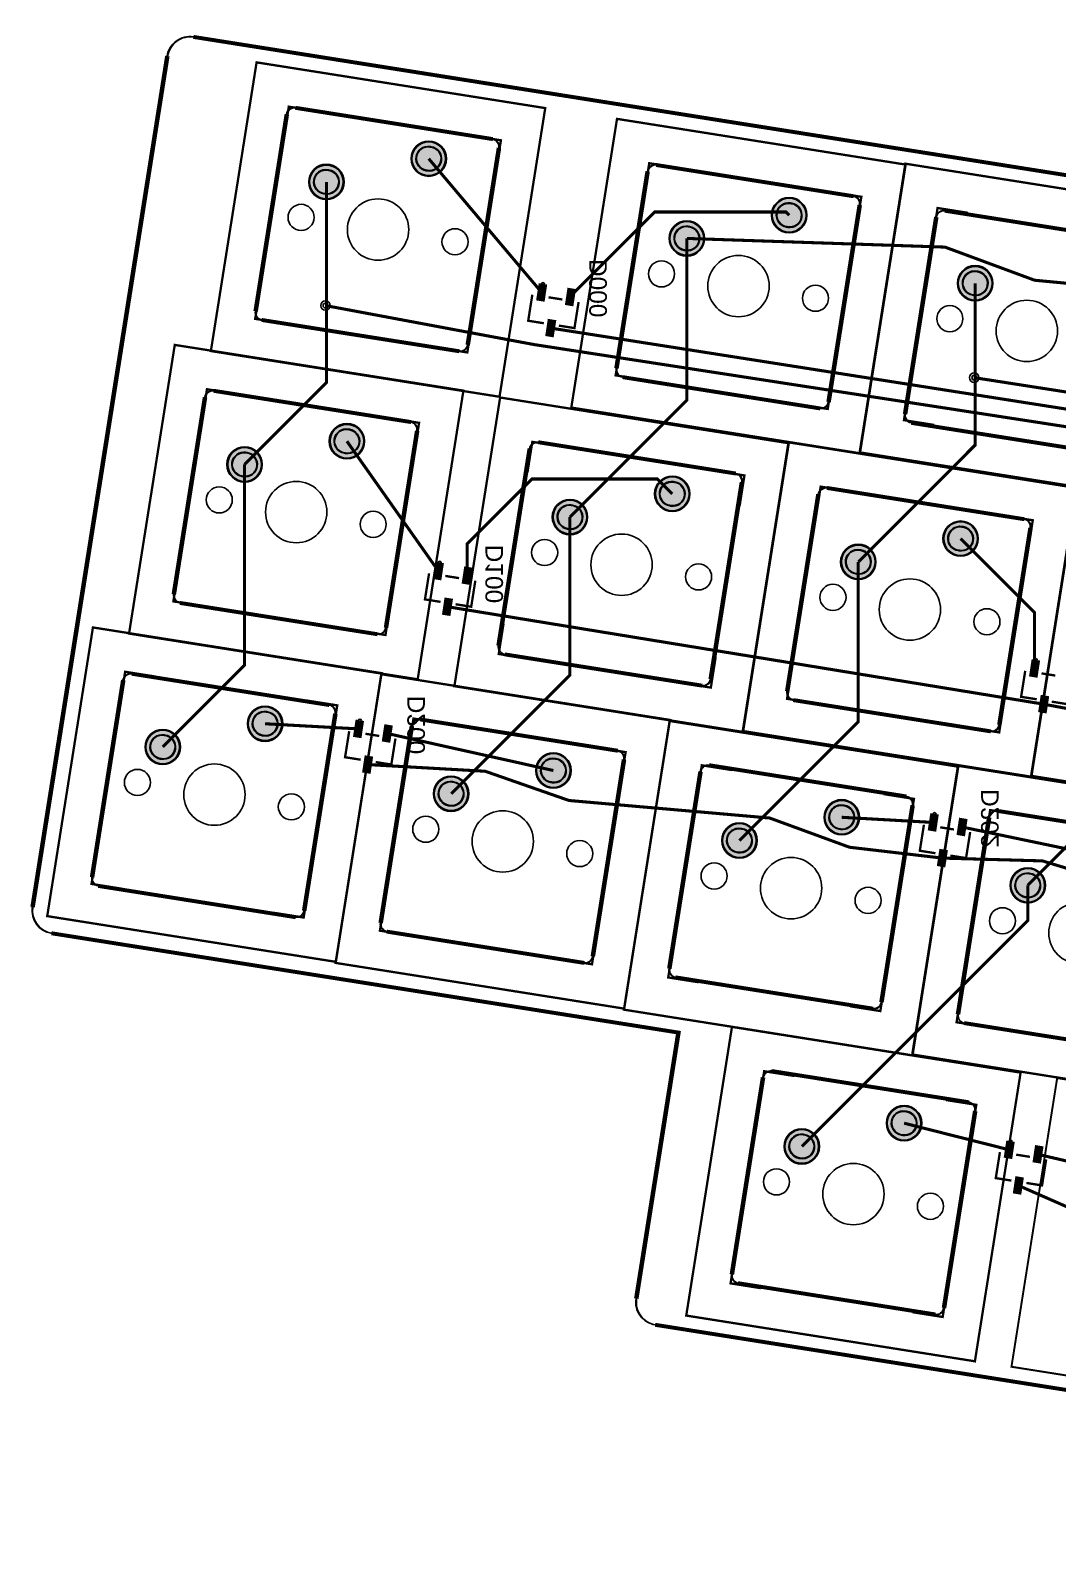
# Model space of a CAD drawing. Header units: millimetres. Extents: x 1 to 236, y 2 to 101.
# Drawn here: x 1 to 67.9, y 2.2 to 101.1 of the extents above; entities that cross this region are included whole.
import ezdxf

# ---------------------------------------------------------------- set-up
doc = ezdxf.new("R2010")
doc.units = ezdxf.units.MM
for name, color, linetype, true_color in [('BoardOutLine', 7, 'Continuous', 0xff00ff), ('BottomLayer', 7, 'Continuous', 0x0000ff), ('BottomPasteMaskLayer', 7, 'Continuous', 0x800000), ('BottomSilkLayer', 7, 'Continuous', 0x66cc33), ('BottomSolderMaskLayer', 7, 'Continuous', 0xaa00ff), ('Document', 7, 'Continuous', 0xffffff), ('Hole', 7, 'Continuous', 0x222222), ('Multi-Layer', 7, 'Continuous', 0xc0c0c0), ('TopLayer', 7, 'Continuous', 0xff0000), ('TopSilkLayer', 7, 'Continuous', 0xffcc00), ('TopSolderMaskLayer', 7, 'Continuous', 0x800080)]:
    doc.layers.add(name, color=color, linetype=linetype, true_color=true_color)
doc.styles.get("Standard").update_dxf_attribs({"font": 'arial.ttf'})

msp = doc.modelspace()

# ---------------------------------------------------------------- hatches: boundary and pattern name
at = {"layer": 'BottomLayer'}
for points in [[(34.104, 84.594), (34.63, 84.511), (34.468, 83.486), (33.942, 83.57)], [(35.981, 84.297), (36.507, 84.214), (36.344, 83.189), (35.819, 83.272)], [(34.698, 82.27), (35.224, 82.187), (35.061, 81.162), (34.536, 81.246)], [(27.373, 66.433), (27.899, 66.35), (27.737, 65.325), (27.211, 65.409)], [(29.25, 66.136), (29.776, 66.053), (29.613, 65.028), (29.088, 65.111)], [(27.967, 64.109), (28.493, 64.026), (28.33, 63.001), (27.805, 63.085)], [(66.236, 60.083), (66.761, 60), (66.599, 58.975), (66.073, 59.059)], [(66.829, 57.759), (67.355, 57.676), (67.192, 56.651), (66.667, 56.735)], [(22.166, 56.146), (22.692, 56.063), (22.53, 55.038), (22.004, 55.122)], [(24.043, 55.849), (24.569, 55.766), (24.406, 54.741), (23.881, 54.824)], [(22.76, 53.822), (23.286, 53.739), (23.123, 52.714), (22.598, 52.798)], [(59.632, 50.05), (60.157, 49.967), (59.995, 48.942), (59.469, 49.026)], [(61.508, 49.753), (62.034, 49.67), (61.871, 48.645), (61.346, 48.728)], [(60.225, 47.726), (60.751, 47.643), (60.588, 46.618), (60.063, 46.702)], [(64.585, 28.714), (65.11, 28.631), (64.948, 27.606), (64.422, 27.69)], [(66.461, 28.417), (66.987, 28.334), (66.824, 27.309), (66.299, 27.392)], [(65.178, 26.39), (65.704, 26.307), (65.541, 25.282), (65.016, 25.366)]]:
    msp.add_hatch(color=256, dxfattribs=at).paths.add_polyline_path(points)
at = {"layer": 'BottomPasteMaskLayer'}
for points in [[(34.104, 84.594), (34.63, 84.511), (34.468, 83.486), (33.942, 83.57)], [(35.981, 84.297), (36.507, 84.214), (36.344, 83.189), (35.819, 83.272)], [(34.698, 82.27), (35.224, 82.187), (35.061, 81.162), (34.536, 81.246)], [(27.373, 66.433), (27.899, 66.35), (27.737, 65.325), (27.211, 65.409)], [(29.25, 66.136), (29.776, 66.053), (29.613, 65.028), (29.088, 65.111)], [(27.967, 64.109), (28.493, 64.026), (28.33, 63.001), (27.805, 63.085)], [(66.236, 60.083), (66.761, 60), (66.599, 58.975), (66.073, 59.059)], [(66.829, 57.759), (67.355, 57.676), (67.192, 56.651), (66.667, 56.735)], [(22.166, 56.146), (22.692, 56.063), (22.53, 55.038), (22.004, 55.122)], [(24.043, 55.849), (24.569, 55.766), (24.406, 54.741), (23.881, 54.824)], [(22.76, 53.822), (23.286, 53.739), (23.123, 52.714), (22.598, 52.798)], [(59.632, 50.05), (60.157, 49.967), (59.995, 48.942), (59.469, 49.026)], [(61.508, 49.753), (62.034, 49.67), (61.871, 48.645), (61.346, 48.728)], [(60.225, 47.726), (60.751, 47.643), (60.588, 46.618), (60.063, 46.702)], [(64.585, 28.714), (65.11, 28.631), (64.948, 27.606), (64.422, 27.69)], [(66.461, 28.417), (66.987, 28.334), (66.824, 27.309), (66.299, 27.392)], [(65.178, 26.39), (65.704, 26.307), (65.541, 25.282), (65.016, 25.366)]]:
    msp.add_hatch(color=256, dxfattribs=at).paths.add_polyline_path(points)
at = {"layer": 'BottomSolderMaskLayer'}
for points in [[(25.775, 92.758, 1), (28.076, 92.758, 1)], [(19.106, 91.243, 1), (21.407, 91.243, 1)], [(49.27, 89.075, 1), (51.571, 89.075, 1)], [(42.601, 87.56, 1), (44.902, 87.56, 1)], [(61.397, 84.639, 1), (63.698, 84.639, 1)], [(34.096, 84.647), (34.647, 84.556), (34.477, 83.434), (33.925, 83.525)], [(35.972, 84.35), (36.523, 84.259), (36.353, 83.136), (35.802, 83.228)], [(34.689, 82.323), (35.241, 82.232), (35.07, 81.11), (34.519, 81.201)], [(20.441, 74.343, 1), (22.742, 74.343, 1)], [(13.772, 72.828, 1), (16.073, 72.828, 1)], [(41.65, 70.914, 1), (43.951, 70.914, 1)], [(34.981, 69.399, 1), (37.282, 69.399, 1)], [(60.446, 67.993, 1), (62.747, 67.993, 1)], [(53.777, 66.478, 1), (56.078, 66.478, 1)], [(27.365, 66.486), (27.916, 66.395), (27.745, 65.273), (27.194, 65.364)], [(29.241, 66.189), (29.792, 66.098), (29.622, 64.975), (29.071, 65.067)], [(27.958, 64.162), (28.509, 64.071), (28.339, 62.949), (27.788, 63.04)], [(66.227, 60.136), (66.778, 60.045), (66.608, 58.923), (66.056, 59.014)], [(66.82, 57.812), (67.372, 57.721), (67.201, 56.599), (66.65, 56.69)], [(15.107, 55.928, 1), (17.408, 55.928, 1)], [(8.438, 54.413, 1), (10.739, 54.413, 1)], [(22.158, 56.199), (22.709, 56.108), (22.538, 54.986), (21.987, 55.077)], [(24.034, 55.902), (24.585, 55.811), (24.415, 54.688), (23.864, 54.779)], [(22.751, 53.875), (23.302, 53.784), (23.132, 52.662), (22.581, 52.753)], [(33.903, 52.88, 1), (36.204, 52.88, 1)], [(27.234, 51.365, 1), (29.535, 51.365, 1)], [(52.699, 49.832, 1), (55, 49.832, 1)], [(46.03, 48.317, 1), (48.331, 48.317, 1)], [(59.623, 50.103), (60.174, 50.012), (60.004, 48.89), (59.452, 48.981)], [(61.499, 49.806), (62.05, 49.715), (61.88, 48.592), (61.329, 48.683)], [(60.216, 47.779), (60.768, 47.688), (60.597, 46.566), (60.046, 46.657)], [(64.826, 45.396, 1), (67.127, 45.396, 1)], [(56.763, 29.893, 1), (59.064, 29.893, 1)], [(50.094, 28.378, 1), (52.395, 28.378, 1)], [(64.576, 28.767), (65.127, 28.676), (64.957, 27.553), (64.405, 27.645)], [(66.452, 28.47), (67.003, 28.379), (66.833, 27.256), (66.282, 27.347)], [(65.169, 26.443), (65.721, 26.352), (65.55, 25.229), (64.999, 25.321)]]:
    msp.add_hatch(color=256, dxfattribs=at).paths.add_polyline_path(points)
at = {"layer": 'Multi-Layer'}
for points in [[(25.826, 92.758, 1), (28.026, 92.758, 1)], [(19.156, 91.243, 1), (21.356, 91.243, 1)], [(49.321, 89.075, 1), (51.521, 89.075, 1)], [(42.651, 87.56, 1), (44.851, 87.56, 1)], [(61.447, 84.639, 1), (63.647, 84.639, 1)], [(20.492, 74.343, 1), (22.692, 74.343, 1)], [(13.822, 72.828, 1), (16.022, 72.828, 1)], [(41.701, 70.914, 1), (43.901, 70.914, 1)], [(35.031, 69.399, 1), (37.231, 69.399, 1)], [(60.497, 67.993, 1), (62.697, 67.993, 1)], [(53.827, 66.478, 1), (56.027, 66.478, 1)], [(15.158, 55.928, 1), (17.358, 55.928, 1)], [(8.488, 54.413, 1), (10.688, 54.413, 1)], [(33.954, 52.88, 1), (36.154, 52.88, 1)], [(27.284, 51.365, 1), (29.484, 51.365, 1)], [(52.75, 49.832, 1), (54.95, 49.832, 1)], [(46.08, 48.317, 1), (48.28, 48.317, 1)], [(64.876, 45.396, 1), (67.076, 45.396, 1)], [(56.814, 29.893, 1), (59.014, 29.893, 1)], [(50.144, 28.378, 1), (52.344, 28.378, 1)]]:
    msp.add_hatch(color=256, dxfattribs=at).paths.add_polyline_path(points)
at = {"layer": 'TopSolderMaskLayer'}
for points in [[(25.775, 92.758, 1), (28.076, 92.758, 1)], [(19.106, 91.243, 1), (21.407, 91.243, 1)], [(49.27, 89.075, 1), (51.571, 89.075, 1)], [(42.601, 87.56, 1), (44.902, 87.56, 1)], [(61.397, 84.639, 1), (63.698, 84.639, 1)], [(20.441, 74.343, 1), (22.742, 74.343, 1)], [(13.772, 72.828, 1), (16.073, 72.828, 1)], [(41.65, 70.914, 1), (43.951, 70.914, 1)], [(34.981, 69.399, 1), (37.282, 69.399, 1)], [(60.446, 67.993, 1), (62.747, 67.993, 1)], [(53.777, 66.478, 1), (56.078, 66.478, 1)], [(15.107, 55.928, 1), (17.408, 55.928, 1)], [(8.438, 54.413, 1), (10.739, 54.413, 1)], [(33.903, 52.88, 1), (36.204, 52.88, 1)], [(27.234, 51.365, 1), (29.535, 51.365, 1)], [(52.699, 49.832, 1), (55, 49.832, 1)], [(46.03, 48.317, 1), (48.331, 48.317, 1)], [(64.826, 45.396, 1), (67.127, 45.396, 1)], [(56.763, 29.893, 1), (59.064, 29.893, 1)], [(50.094, 28.378, 1), (52.395, 28.378, 1)]]:
    msp.add_hatch(color=256, dxfattribs=at).paths.add_polyline_path(points)

# ---------------------------------------------------------------- linework, layer by layer
at = {"layer": 'BoardOutLine', "const_width": 0.254}
for points in [[(225.693, 100.988), (123.196, 84.754), (112.227, 84.754), (39.845, 96.218)], [(39.845, 96.218), (11.622, 100.688)], [(9.906, 99.441), (1.122, 43.982)], [(2.369, 42.266), (43.222, 35.796), (40.477, 18.462)], [(41.724, 16.746), (101.886, 7.217), (107.935, 2.356), (128.985, 2.356), (135.429, 7.517), (195.592, 17.045)]]:
    msp.add_lwpolyline(points, dxfattribs=at)
at = {"layer": 'BoardOutLine'}
for centre, start, end in [((11.388, 99.207), 81.00021, 171.00026), ((2.604, 43.748), 171.00006, 260.99931), ((41.958, 18.227), 171.00021, 261.00026)]:
    msp.add_arc(centre, 1.5, start, end, dxfattribs=at)
at = {"layer": 'BottomLayer', "const_width": 0.2}
for points in [[(26.925, 92.758), (34.286, 84.041)], [(36.163, 83.743), (36.163, 83.788), (41.656, 89.281), (50.215, 89.281), (50.421, 89.075)], [(109.745, 72.804), (102.235, 73.025), (100.33, 73.787), (94.361, 71.247), (68.326, 75.311), (33.782, 80.645), (20.193, 83.185)], [(34.88, 81.716), (74.504, 75.493)], [(109.745, 77.884), (102.362, 77.978), (95.123, 73.152), (72.263, 76.962), (62.484, 78.486)], [(27.555, 65.88), (21.591, 74.343)], [(29.432, 65.582), (29.432, 67.659), (33.655, 71.882), (41.833, 71.882), (42.801, 70.914)], [(66.417, 59.53), (66.417, 63.173), (61.597, 67.993)], [(28.149, 63.555), (67.011, 57.205)], [(67.011, 57.205), (103.206, 50.474)], [(22.348, 55.593), (16.257, 55.928)], [(24.225, 55.295), (35.053, 52.88)], [(22.942, 53.268), (30.607, 52.832), (36.068, 50.927), (49.149, 49.784), (54.356, 47.879), (60.407, 47.172)], [(59.813, 49.496), (53.85, 49.832)], [(61.69, 49.199), (72.646, 46.911)], [(60.407, 47.172), (66.929, 46.99), (74.041, 44.831), (86.36, 44.069), (96.602, 39.425)], [(64.766, 28.16), (57.914, 29.893)], [(66.643, 27.863), (82.515, 24.167)], [(65.36, 25.836), (84.836, 17.272), (92.964, 17.78), (110.871, 24.215)]]:
    msp.add_lwpolyline(points, dxfattribs=at)
at = {"layer": 'BottomSilkLayer', "const_width": 0.152}
for points in [[(33.679, 83.891), (33.41, 82.195), (34.429, 82.033)], [(35.636, 83.581), (34.737, 83.724)], [(36.694, 83.414), (36.425, 81.717), (35.406, 81.879)], [(26.948, 65.73), (26.679, 64.034), (27.698, 63.872)], [(28.905, 65.42), (28.006, 65.562)], [(29.963, 65.253), (29.694, 63.556), (28.675, 63.718)], [(65.81, 59.38), (65.541, 57.684), (66.56, 57.522)], [(67.767, 59.07), (66.868, 59.212)], [(68.825, 58.902), (68.556, 57.206), (67.537, 57.368)], [(21.741, 55.443), (21.472, 53.747), (22.491, 53.585)], [(23.698, 55.133), (22.799, 55.275)], [(24.756, 54.965), (24.487, 53.269), (23.468, 53.431)], [(59.206, 49.347), (58.937, 47.651), (59.956, 47.489)], [(61.163, 49.037), (60.264, 49.179)], [(62.221, 48.869), (61.952, 47.173), (60.933, 47.335)], [(64.159, 28.011), (63.89, 26.315), (64.909, 26.153)], [(66.116, 27.701), (65.217, 27.843)], [(67.174, 27.533), (66.905, 25.837), (65.886, 25.999)]]:
    msp.add_lwpolyline(points, dxfattribs=at)
at = {"layer": 'BottomSolderMaskLayer'}
for points in [[(27.011, 93.552), (27.09, 93.54)], [(20.342, 92.037), (20.42, 92.025)], [(26.761, 91.977), (26.84, 91.964)], [(20.092, 90.461), (20.171, 90.449)], [(50.506, 89.869), (50.585, 89.857)], [(43.837, 88.354), (43.916, 88.342)], [(50.256, 88.294), (50.335, 88.281)], [(43.587, 86.778), (43.666, 86.766)], [(62.633, 85.433), (62.712, 85.421)], [(62.383, 83.857), (62.462, 83.845)], [(21.677, 75.137), (21.756, 75.125)], [(15.008, 73.622), (15.086, 73.61)], [(21.427, 73.562), (21.506, 73.549)], [(14.758, 72.046), (14.837, 72.034)], [(42.886, 71.708), (42.965, 71.696)], [(36.217, 70.193), (36.296, 70.181)], [(42.636, 70.133), (42.715, 70.12)], [(35.967, 68.617), (36.046, 68.605)], [(61.682, 68.787), (61.761, 68.775)], [(55.013, 67.272), (55.092, 67.26)], [(61.432, 67.212), (61.511, 67.199)], [(54.763, 65.696), (54.842, 65.684)], [(16.343, 56.722), (16.422, 56.71)], [(9.674, 55.207), (9.752, 55.195)], [(16.093, 55.147), (16.172, 55.134)], [(9.424, 53.631), (9.503, 53.619)], [(35.139, 53.674), (35.218, 53.662)], [(28.47, 52.159), (28.549, 52.147)], [(34.889, 52.099), (34.968, 52.086)], [(28.22, 50.583), (28.299, 50.571)], [(53.935, 50.626), (54.014, 50.614)], [(47.266, 49.111), (47.345, 49.099)], [(53.685, 49.051), (53.764, 49.038)], [(47.016, 47.535), (47.095, 47.523)], [(66.062, 46.19), (66.141, 46.177)], [(65.812, 44.614), (65.891, 44.602)], [(57.999, 30.687), (58.078, 30.675)], [(51.33, 29.172), (51.409, 29.159)], [(57.749, 29.112), (57.828, 29.099)], [(51.08, 27.596), (51.159, 27.584)]]:
    msp.add_lwpolyline(points, close=True, dxfattribs=at)
for centre in [(26.926, 92.758), (20.256, 91.243), (50.421, 89.075), (43.751, 87.56), (62.547, 84.639), (21.592, 74.343), (14.922, 72.828), (42.801, 70.914), (36.131, 69.399), (61.597, 67.993), (54.927, 66.478), (16.258, 55.928), (9.588, 54.413), (35.054, 52.88), (28.384, 51.365), (53.85, 49.832), (47.18, 48.317), (65.976, 45.396), (57.914, 29.893), (51.244, 28.378)]:
    msp.add_circle(centre, 1.151, dxfattribs=at)
for centre, start, end in [((26.886, 92.765), 441, 261), ((26.965, 92.752), 261, 441), ((20.217, 91.249), 441, 261), ((20.296, 91.237), 261, 441), ((50.381, 89.082), 441, 261), ((50.46, 89.069), 261, 441), ((43.712, 87.566), 441, 261), ((43.791, 87.554), 261, 441), ((62.508, 84.645), 441, 261), ((62.587, 84.633), 261, 441), ((21.552, 74.35), 441, 261), ((21.631, 74.337), 261, 441), ((14.883, 72.834), 441, 261), ((14.962, 72.822), 261, 441), ((42.761, 70.92), 441, 261), ((42.84, 70.908), 261, 441), ((36.092, 69.405), 441, 261), ((36.171, 69.393), 261, 441), ((61.557, 67.999), 441, 261), ((61.636, 67.987), 261, 441), ((54.888, 66.484), 441, 261), ((54.967, 66.472), 261, 441), ((16.218, 55.934), 441, 261), ((16.297, 55.922), 261, 441), ((9.549, 54.419), 441, 261), ((9.628, 54.407), 261, 441), ((35.014, 52.886), 441, 261), ((35.093, 52.874), 261, 441), ((28.345, 51.371), 441, 261), ((28.424, 51.359), 261, 441), ((53.81, 49.838), 441, 261), ((53.889, 49.826), 261, 441), ((47.141, 48.323), 441, 261), ((47.22, 48.311), 261, 441), ((65.937, 45.402), 441, 261), ((66.016, 45.39), 261, 441), ((57.874, 29.899), 441, 261), ((57.953, 29.887), 261, 441), ((51.205, 28.384), 441, 261), ((51.284, 28.372), 261, 441)]:
    msp.add_arc(centre, 0.798, start, end, dxfattribs=at)
at = {"layer": 'Document'}
for points, const_width in [([(15.704, 99.036), (34.52, 96.056), (31.54, 77.24), (12.724, 80.22), (15.704, 99.036)], 0.15), ([(39.199, 95.353), (58.015, 92.373), (55.035, 73.557), (36.219, 76.537), (39.199, 95.353)], 0.15), ([(57.995, 92.432), (76.811, 89.452), (73.831, 70.636), (55.015, 73.616), (57.995, 92.432)], 0.15), ([(10.37, 80.621), (29.186, 77.641), (26.206, 58.825), (7.39, 61.805), (10.37, 80.621)], 0.15), ([(31.579, 77.192), (50.395, 74.212), (47.415, 55.396), (28.599, 58.376), (31.579, 77.192)], 0.15), ([(50.375, 74.271), (69.191, 71.291), (66.211, 52.475), (47.395, 55.455), (50.375, 74.271)], 0.15), ([(69.171, 71.35), (87.987, 68.37), (85.007, 49.554), (66.191, 52.534), (69.171, 71.35)], 0.15), ([(5.036, 62.206), (23.852, 59.226), (20.872, 40.41), (2.056, 43.39), (5.036, 62.206)], 0.15), ([(23.832, 59.158), (42.648, 56.178), (39.668, 37.362), (20.852, 40.342), (23.832, 59.158)], 0.15), ([(42.628, 56.11), (61.444, 53.13), (58.464, 34.314), (39.648, 37.294), (42.628, 56.11)], 0.15), ([(61.424, 53.189), (80.24, 50.209), (77.26, 31.393), (58.444, 34.373), (61.424, 53.189)], 0.15), ([(46.692, 36.171), (65.508, 33.191), (62.528, 14.375), (43.712, 17.355), (46.692, 36.171)], 0.15), ([(67.892, 32.835), (105.523, 26.875), (102.543, 8.059), (64.912, 14.019), (67.892, 32.835)], 0.127)]:
    msp.add_lwpolyline(points, close=True, dxfattribs=dict(at, const_width=const_width))
at = {"layer": 'Document', "const_width": 0.15}
for points in [[(19.779, 95.834), (17.803, 96.147), (17.49, 94.172)], [(29.656, 94.27), (31.631, 93.957), (31.318, 91.982)], [(43.274, 92.151), (41.298, 92.464), (40.985, 90.489)], [(53.151, 90.587), (55.126, 90.274), (54.813, 88.299)], [(62.07, 89.23), (60.094, 89.543), (59.781, 87.568)], [(15.926, 84.295), (15.613, 82.319), (17.589, 82.007)], [(27.465, 80.442), (29.441, 80.129), (29.754, 82.105)], [(39.421, 80.612), (39.108, 78.636), (41.084, 78.324)], [(50.961, 76.759), (52.936, 76.446), (53.249, 78.422)], [(14.445, 77.419), (12.469, 77.732), (12.156, 75.757)], [(58.217, 77.691), (57.904, 75.715), (59.88, 75.403)], [(24.322, 75.855), (26.297, 75.542), (25.984, 73.567)], [(35.654, 73.99), (33.678, 74.303), (33.365, 72.328)], [(45.531, 72.426), (47.506, 72.113), (47.193, 70.138)], [(54.45, 71.069), (52.474, 71.382), (52.161, 69.407)], [(64.327, 69.505), (66.302, 69.192), (65.989, 67.217)], [(10.592, 65.88), (10.279, 63.904), (12.255, 63.591)], [(22.131, 62.027), (24.107, 61.714), (24.42, 63.69)], [(31.801, 62.451), (31.488, 60.475), (33.464, 60.162)], [(43.34, 58.598), (45.316, 58.285), (45.629, 60.261)], [(9.111, 59.004), (7.135, 59.317), (6.822, 57.342)], [(50.597, 59.53), (50.284, 57.554), (52.26, 57.241)], [(18.988, 57.44), (20.963, 57.127), (20.65, 55.152)], [(62.137, 55.677), (64.112, 55.364), (64.425, 57.34)], [(27.907, 55.956), (25.931, 56.269), (25.618, 54.294)], [(37.784, 54.392), (39.759, 54.079), (39.446, 52.104)], [(46.703, 52.908), (44.727, 53.221), (44.414, 51.246)], [(56.58, 51.344), (58.555, 51.031), (58.242, 49.055)], [(65.499, 49.987), (63.523, 50.3), (63.21, 48.325)], [(5.258, 47.465), (4.945, 45.489), (6.921, 45.176)], [(16.797, 43.612), (18.773, 43.299), (19.086, 45.275)], [(24.054, 44.417), (23.741, 42.441), (25.717, 42.128)], [(35.593, 40.564), (37.569, 40.251), (37.882, 42.227)], [(42.85, 41.369), (42.537, 39.393), (44.513, 39.08)], [(54.39, 37.516), (56.365, 37.203), (56.678, 39.179)], [(61.646, 38.448), (61.333, 36.472), (63.309, 36.159)], [(50.767, 32.969), (48.791, 33.282), (48.478, 31.307)], [(60.644, 31.405), (62.619, 31.092), (62.306, 29.116)], [(46.914, 21.43), (46.601, 19.454), (48.577, 19.141)], [(58.454, 17.577), (60.429, 17.264), (60.742, 19.24)]]:
    msp.add_lwpolyline(points, dxfattribs=at)
at = {"layer": 'Document'}
for centre in [(34.372, 84.582), (27.641, 66.421), (66.503, 60.071), (22.434, 56.134), (59.899, 50.038), (64.852, 28.702)]:
    msp.add_circle(centre, 0.1, dxfattribs=at)
at = {"layer": 'Hole'}
for centre in [(20.193, 83.185), (62.484, 78.486)]:
    msp.add_circle(centre, 0.155, dxfattribs=at)
at = {"layer": 'Multi-Layer'}
for points in [[(27.007, 93.517), (27.082, 93.505)], [(20.338, 92.002), (20.413, 91.99)], [(26.769, 92.011), (26.844, 91.999)], [(20.099, 90.496), (20.175, 90.484)], [(50.502, 89.834), (50.577, 89.822)], [(43.833, 88.319), (43.908, 88.307)], [(50.264, 88.328), (50.339, 88.316)], [(43.594, 86.813), (43.67, 86.801)], [(62.629, 85.398), (62.704, 85.386)], [(62.39, 83.892), (62.466, 83.88)], [(21.673, 75.102), (21.748, 75.09)], [(15.004, 73.587), (15.079, 73.575)], [(21.435, 73.596), (21.51, 73.584)], [(14.765, 72.081), (14.841, 72.069)], [(42.882, 71.673), (42.957, 71.661)], [(36.213, 70.158), (36.288, 70.146)], [(42.644, 70.167), (42.719, 70.155)], [(35.974, 68.652), (36.05, 68.64)], [(61.678, 68.752), (61.753, 68.74)], [(55.009, 67.237), (55.084, 67.225)], [(61.44, 67.246), (61.515, 67.234)], [(54.77, 65.731), (54.846, 65.719)], [(16.339, 56.687), (16.414, 56.675)], [(9.67, 55.172), (9.745, 55.16)], [(16.101, 55.181), (16.176, 55.169)], [(9.431, 53.666), (9.507, 53.654)], [(35.135, 53.639), (35.21, 53.627)], [(28.466, 52.124), (28.541, 52.112)], [(34.897, 52.133), (34.972, 52.121)], [(28.227, 50.618), (28.303, 50.606)], [(53.931, 50.591), (54.006, 50.579)], [(47.262, 49.076), (47.337, 49.064)], [(53.693, 49.085), (53.768, 49.073)], [(47.023, 47.57), (47.099, 47.558)], [(66.058, 46.155), (66.133, 46.143)], [(65.819, 44.649), (65.895, 44.637)], [(57.995, 30.652), (58.07, 30.64)], [(51.326, 29.137), (51.401, 29.125)], [(57.757, 29.146), (57.832, 29.134)], [(51.087, 27.631), (51.163, 27.619)]]:
    msp.add_lwpolyline(points, close=True, dxfattribs=at)
for centre, radius in [((26.926, 92.758), 1.1), ((20.256, 91.243), 1.1), ((23.622, 88.138), 2), ((50.421, 89.075), 1.1), ((18.605, 88.933), 0.851), ((28.64, 87.343), 0.851), ((43.751, 87.56), 1.1), ((42.1, 85.25), 0.851), ((47.117, 84.455), 2), ((62.547, 84.639), 1.1), ((52.135, 83.66), 0.851), ((20.193, 83.185), 0.31), ((60.896, 82.329), 0.851), ((65.913, 81.534), 2), ((62.484, 78.486), 0.31), ((21.592, 74.343), 1.1), ((14.922, 72.828), 1.1), ((13.271, 70.518), 0.851), ((18.288, 69.723), 2), ((42.801, 70.914), 1.1), ((36.131, 69.399), 1.1), ((23.306, 68.928), 0.851), ((39.497, 66.294), 2), ((61.597, 67.993), 1.1), ((34.48, 67.089), 0.851), ((54.927, 66.478), 1.1), ((44.515, 65.499), 0.851), ((58.293, 63.373), 2), ((53.276, 64.168), 0.851), ((63.311, 62.578), 0.851), ((16.258, 55.928), 1.1), ((9.588, 54.413), 1.1), ((35.054, 52.88), 1.1), ((7.936, 52.103), 0.851), ((12.954, 51.308), 2), ((28.384, 51.365), 1.1), ((17.972, 50.513), 0.851), ((53.85, 49.832), 1.1), ((26.733, 49.055), 0.851), ((31.75, 48.26), 2), ((47.18, 48.317), 1.1), ((36.768, 47.465), 0.851), ((45.529, 46.007), 0.851), ((50.546, 45.212), 2), ((65.976, 45.396), 1.1), ((55.564, 44.417), 0.851), ((64.325, 43.086), 0.851), ((69.342, 42.291), 2), ((57.914, 29.893), 1.1), ((51.244, 28.378), 1.1), ((49.593, 26.068), 0.851), ((54.61, 25.273), 2), ((59.628, 24.478), 0.851)]:
    msp.add_circle(centre, radius, dxfattribs=at)
for centre, start, end in [((26.888, 92.764), 441, 261), ((26.963, 92.752), 261, 441), ((20.219, 91.249), 441, 261), ((20.294, 91.237), 261, 441), ((50.383, 89.081), 441, 261), ((50.458, 89.069), 261, 441), ((43.714, 87.566), 441, 261), ((43.789, 87.554), 261, 441), ((62.51, 84.645), 441, 261), ((62.585, 84.633), 261, 441), ((21.554, 74.349), 441, 261), ((21.629, 74.337), 261, 441), ((14.885, 72.834), 441, 261), ((14.96, 72.822), 261, 441), ((42.763, 70.92), 441, 261), ((42.838, 70.908), 261, 441), ((36.094, 69.405), 441, 261), ((36.169, 69.393), 261, 441), ((61.559, 67.999), 441, 261), ((61.634, 67.987), 261, 441), ((54.89, 66.484), 441, 261), ((54.965, 66.472), 261, 441), ((16.22, 55.934), 441, 261), ((16.295, 55.922), 261, 441), ((9.551, 54.419), 441, 261), ((9.626, 54.407), 261, 441), ((35.016, 52.886), 441, 261), ((35.091, 52.874), 261, 441), ((28.347, 51.371), 441, 261), ((28.422, 51.359), 261, 441), ((53.812, 49.838), 441, 261), ((53.887, 49.826), 261, 441), ((47.143, 48.323), 441, 261), ((47.218, 48.311), 261, 441), ((65.939, 45.402), 441, 261), ((66.014, 45.39), 261, 441), ((57.876, 29.899), 441, 261), ((57.951, 29.887), 261, 441), ((51.207, 28.384), 441, 261), ((51.282, 28.372), 261, 441)]:
    msp.add_arc(centre, 0.763, start, end, dxfattribs=at)
at = {"layer": 'TopLayer', "const_width": 0.2}
for points in [[(20.256, 91.243), (20.256, 78.162), (14.922, 72.828)], [(43.751, 87.56), (43.751, 77.019), (36.131, 69.399)], [(107.442, 77.089), (98.806, 80.645), (84.074, 81.915), (81.153, 83.439), (66.421, 84.836), (60.579, 86.995), (43.751, 87.56)], [(62.547, 84.639), (62.547, 74.098), (54.927, 66.478)], [(14.922, 72.828), (14.922, 59.747), (9.588, 54.413)], [(36.131, 69.399), (36.131, 59.112), (28.384, 51.365)], [(54.927, 66.478), (54.927, 56.064), (47.18, 48.317)], [(73.723, 63.557), (73.723, 53.143), (65.976, 45.396)], [(65.976, 45.396), (65.976, 43.11), (51.244, 28.378)]]:
    msp.add_lwpolyline(points, dxfattribs=at)
at = {"layer": 'TopSilkLayer', "const_width": 0.254}
for points in [[(225.654, 100.996), (123.157, 84.762), (112.187, 84.762), (39.806, 96.226)], [(39.806, 96.226), (11.583, 100.696)], [(9.867, 99.449), (1.083, 43.991)], [(18.229, 96.075), (31.069, 94.041)], [(18.269, 96.066), (31.108, 94.033)], [(15.623, 82.819), (17.657, 95.659)], [(15.663, 82.811), (17.696, 95.651)], [(31.485, 93.469), (29.451, 80.629)], [(31.524, 93.461), (29.49, 80.621)], [(39.143, 79.094), (41.176, 91.934)], [(39.182, 79.086), (41.216, 91.926)], [(41.748, 92.349), (54.588, 90.316)], [(41.788, 92.341), (54.628, 90.308)], [(55.004, 89.744), (52.97, 76.904)], [(55.043, 89.736), (53.01, 76.896)], [(57.958, 76.114), (59.992, 88.954)], [(57.998, 76.106), (60.031, 88.946)], [(60.564, 89.369), (73.404, 87.336)], [(60.603, 89.361), (73.443, 87.328)], [(28.879, 80.213), (16.039, 82.247)], [(28.918, 80.205), (16.078, 82.239)], [(52.398, 76.488), (39.558, 78.522)], [(52.438, 76.48), (39.598, 78.514)], [(10.291, 64.376), (12.325, 77.216)], [(10.331, 64.368), (12.364, 77.208)], [(12.897, 77.632), (25.737, 75.598)], [(12.936, 77.623), (25.776, 75.59)], [(71.214, 73.508), (58.374, 75.542)], [(71.253, 73.5), (58.413, 75.534)], [(26.153, 75.026), (24.119, 62.186)], [(26.192, 75.018), (24.158, 62.178)], [(34.064, 74.279), (46.904, 72.245)], [(34.104, 74.271), (46.944, 72.237)], [(31.459, 61.023), (33.492, 73.863)], [(31.498, 61.015), (33.532, 73.855)], [(47.32, 71.673), (45.286, 58.833)], [(47.359, 71.665), (45.326, 58.825)], [(52.88, 71.299), (65.72, 69.265)], [(52.919, 71.291), (65.759, 69.257)], [(50.274, 58.043), (52.308, 70.883)], [(50.314, 58.035), (52.347, 70.875)], [(66.135, 68.693), (64.102, 55.853)], [(66.175, 68.685), (64.141, 55.845)], [(23.547, 61.77), (10.707, 63.804)], [(23.586, 61.762), (10.746, 63.796)], [(44.714, 58.418), (31.874, 60.451)], [(44.754, 58.41), (31.914, 60.443)], [(4.959, 45.933), (6.993, 58.773)], [(4.999, 45.925), (7.032, 58.765)], [(7.565, 59.189), (20.405, 57.155)], [(7.604, 59.181), (20.444, 57.147)], [(63.53, 55.438), (50.69, 57.471)], [(63.569, 55.43), (50.729, 57.463)], [(20.821, 56.583), (18.787, 43.743)], [(20.86, 56.575), (18.826, 43.735)], [(23.775, 42.953), (25.808, 55.793)], [(23.814, 42.945), (25.848, 55.785)], [(26.38, 56.209), (39.22, 54.175)], [(26.42, 56.2), (39.26, 54.167)], [(39.636, 53.603), (37.602, 40.763)], [(39.676, 53.595), (37.642, 40.755)], [(42.59, 39.973), (44.624, 52.813)], [(42.63, 39.965), (44.663, 52.805)], [(45.196, 53.229), (58.036, 51.195)], [(45.235, 53.22), (58.075, 51.187)], [(58.452, 50.623), (56.418, 37.783)], [(58.491, 50.615), (56.457, 37.775)], [(61.406, 36.993), (63.439, 49.833)], [(61.445, 36.985), (63.479, 49.825)], [(64.011, 50.248), (76.851, 48.215)], [(64.051, 50.24), (76.891, 48.207)], [(18.215, 43.327), (5.375, 45.361)], [(18.254, 43.319), (5.414, 45.353)], [(2.33, 42.274), (43.183, 35.804), (40.437, 18.47)], [(37.03, 40.347), (24.19, 42.381)], [(37.07, 40.339), (24.23, 42.373)], [(55.846, 37.367), (43.006, 39.401)], [(55.885, 37.359), (43.045, 39.393)], [(74.661, 34.387), (61.821, 36.421)], [(74.701, 34.379), (61.861, 36.413)], [(46.666, 20.04), (48.7, 32.88)], [(46.705, 20.032), (48.739, 32.872)], [(49.272, 33.296), (62.112, 31.262)], [(49.311, 33.287), (62.151, 31.254)], [(62.527, 30.69), (60.494, 17.85)], [(62.567, 30.682), (60.533, 17.842)], [(59.922, 17.434), (47.082, 19.468)], [(59.961, 17.426), (47.121, 19.46)], [(41.684, 16.754), (101.847, 7.225), (107.896, 2.364), (128.946, 2.364), (135.39, 7.525), (195.552, 17.054)]]:
    msp.add_lwpolyline(points, dxfattribs=at)
at = {"layer": 'TopSilkLayer'}
for centre, radius, start, end in [((11.348, 99.215), 1.5, 81.00021, 171.00026), ((18.151, 95.581), 0.5, 81.00006, 170.99931), ((18.19, 95.573), 0.5, 81.00006, 170.99931), ((30.991, 93.547), 0.5, 351.00051, 81.00218), ((31.03, 93.539), 0.5, 351.00051, 81.00218), ((41.67, 91.856), 0.5, 81.00006, 170.99931), ((41.71, 91.848), 0.5, 81.00006, 170.99931), ((54.51, 89.822), 0.5, 351.00051, 81.00218), ((54.55, 89.814), 0.5, 351.00051, 81.00218), ((60.486, 88.876), 0.5, 81.00006, 170.99931), ((60.525, 88.867), 0.5, 81.00006, 170.99931), ((16.117, 82.741), 0.5, 171.00006, 260.99931), ((16.157, 82.733), 0.5, 171.00006, 260.99931), ((28.957, 80.707), 0.5, 261.00006, 350.99931), ((28.997, 80.699), 0.5, 261.00006, 350.99931), ((39.636, 79.016), 0.5, 171.00006, 260.99931), ((39.676, 79.008), 0.5, 171.00006, 260.99931), ((12.819, 77.138), 0.5, 81.00006, 170.99931), ((12.858, 77.13), 0.5, 81.00006, 170.99931), ((52.476, 76.982), 0.5, 261.00006, 350.99931), ((52.516, 76.974), 0.5, 261.00006, 350.99931), ((25.659, 75.104), 0.5, 351.00006, 80.99931), ((25.698, 75.096), 0.5, 351.00006, 80.99931), ((58.452, 76.036), 0.5, 171.00006, 260.99931), ((58.491, 76.027), 0.5, 171.00006, 260.99931), ((33.986, 73.785), 0.5, 81.00051, 171.00218), ((34.026, 73.777), 0.5, 81.00051, 171.00218), ((46.826, 71.752), 0.5, 351.00051, 81.00218), ((46.866, 71.743), 0.5, 351.00051, 81.00218), ((52.802, 70.805), 0.5, 81.00006, 170.99931), ((52.841, 70.797), 0.5, 81.00006, 170.99931), ((65.642, 68.771), 0.5, 351.00006, 80.99931), ((65.681, 68.763), 0.5, 351.00006, 80.99931), ((10.785, 64.298), 0.5, 171.00006, 260.99931), ((10.825, 64.29), 0.5, 171.00006, 260.99931), ((23.625, 62.264), 0.5, 261.00006, 350.99931), ((23.665, 62.256), 0.5, 261.00006, 350.99931), ((31.953, 60.945), 0.5, 171.00006, 260.99931), ((31.992, 60.937), 0.5, 171.00006, 260.99931), ((7.487, 58.695), 0.5, 81.00006, 170.99931), ((7.526, 58.687), 0.5, 81.00006, 170.99931), ((44.792, 58.912), 0.5, 261.00006, 350.99931), ((44.832, 58.903), 0.5, 261.00006, 350.99931), ((50.768, 57.965), 0.5, 171.00006, 260.99931), ((50.808, 57.957), 0.5, 171.00006, 260.99931), ((20.327, 56.661), 0.5, 351.00006, 80.99931), ((20.366, 56.653), 0.5, 351.00006, 80.99931), ((26.302, 55.715), 0.5, 81.00006, 170.99931), ((26.342, 55.707), 0.5, 81.00006, 170.99931), ((63.608, 55.932), 0.5, 261.00006, 350.99931), ((63.647, 55.923), 0.5, 261.00006, 350.99931), ((39.142, 53.681), 0.5, 351.00006, 80.99931), ((39.182, 53.673), 0.5, 351.00006, 80.99931), ((45.118, 52.735), 0.5, 81.00051, 171.00218), ((45.157, 52.727), 0.5, 81.00051, 171.00218), ((57.958, 50.701), 0.5, 351.00051, 81.00218), ((57.997, 50.693), 0.5, 351.00051, 81.00218), ((63.933, 49.755), 0.5, 81.00006, 170.99931), ((63.973, 49.746), 0.5, 81.00006, 170.99931), ((5.453, 45.855), 0.5, 171.00051, 261.00218), ((5.493, 45.847), 0.5, 171.00051, 261.00218), ((2.564, 43.756), 1.5, 171.00006, 260.99931), ((18.293, 43.821), 0.5, 261.00006, 350.99931), ((18.333, 43.813), 0.5, 261.00006, 350.99931), ((24.269, 42.875), 0.5, 171.00006, 260.99931), ((24.308, 42.867), 0.5, 171.00006, 260.99931), ((37.109, 40.841), 0.5, 261.00051, 351.00218), ((37.148, 40.833), 0.5, 261.00051, 351.00218), ((43.084, 39.895), 0.5, 171.00006, 260.99931), ((43.124, 39.887), 0.5, 171.00006, 260.99931), ((55.924, 37.861), 0.5, 261.00006, 350.99931), ((55.964, 37.853), 0.5, 261.00006, 350.99931), ((61.9, 36.915), 0.5, 171.00006, 260.99931), ((61.939, 36.907), 0.5, 171.00006, 260.99931), ((49.193, 32.802), 0.5, 81.00051, 171.00218), ((49.233, 32.794), 0.5, 81.00051, 171.00218), ((62.033, 30.768), 0.5, 351.00006, 80.99931), ((62.073, 30.76), 0.5, 351.00006, 80.99931), ((47.16, 19.962), 0.5, 171.00006, 260.99931), ((47.199, 19.954), 0.5, 171.00006, 260.99931), ((41.919, 18.235), 1.5, 171.00021, 261.00026), ((60, 17.928), 0.5, 261.00006, 350.99931), ((60.039, 17.92), 0.5, 261.00006, 350.99931)]:
    msp.add_arc(centre, radius, start, end, dxfattribs=at)
at = {"layer": 'TopSolderMaskLayer'}
for points in [[(27.011, 93.552), (27.09, 93.54)], [(20.342, 92.037), (20.42, 92.025)], [(26.761, 91.977), (26.84, 91.964)], [(20.092, 90.461), (20.171, 90.449)], [(50.506, 89.869), (50.585, 89.857)], [(43.837, 88.354), (43.916, 88.342)], [(50.256, 88.294), (50.335, 88.281)], [(43.587, 86.778), (43.666, 86.766)], [(62.633, 85.433), (62.712, 85.421)], [(62.383, 83.857), (62.462, 83.845)], [(21.677, 75.137), (21.756, 75.125)], [(15.008, 73.622), (15.086, 73.61)], [(21.427, 73.562), (21.506, 73.549)], [(14.758, 72.046), (14.837, 72.034)], [(42.886, 71.708), (42.965, 71.696)], [(36.217, 70.193), (36.296, 70.181)], [(42.636, 70.133), (42.715, 70.12)], [(35.967, 68.617), (36.046, 68.605)], [(61.682, 68.787), (61.761, 68.775)], [(55.013, 67.272), (55.092, 67.26)], [(61.432, 67.212), (61.511, 67.199)], [(54.763, 65.696), (54.842, 65.684)], [(16.343, 56.722), (16.422, 56.71)], [(9.674, 55.207), (9.752, 55.195)], [(16.093, 55.147), (16.172, 55.134)], [(9.424, 53.631), (9.503, 53.619)], [(35.139, 53.674), (35.218, 53.662)], [(28.47, 52.159), (28.549, 52.147)], [(34.889, 52.099), (34.968, 52.086)], [(28.22, 50.583), (28.299, 50.571)], [(53.935, 50.626), (54.014, 50.614)], [(47.266, 49.111), (47.345, 49.099)], [(53.685, 49.051), (53.764, 49.038)], [(47.016, 47.535), (47.095, 47.523)], [(66.062, 46.19), (66.141, 46.177)], [(65.812, 44.614), (65.891, 44.602)], [(57.999, 30.687), (58.078, 30.675)], [(51.33, 29.172), (51.409, 29.159)], [(57.749, 29.112), (57.828, 29.099)], [(51.08, 27.596), (51.159, 27.584)]]:
    msp.add_lwpolyline(points, close=True, dxfattribs=at)
for centre in [(26.926, 92.758), (20.256, 91.243), (50.421, 89.075), (43.751, 87.56), (62.547, 84.639), (21.592, 74.343), (14.922, 72.828), (42.801, 70.914), (36.131, 69.399), (61.597, 67.993), (54.927, 66.478), (16.258, 55.928), (9.588, 54.413), (35.054, 52.88), (28.384, 51.365), (53.85, 49.832), (47.18, 48.317), (65.976, 45.396), (57.914, 29.893), (51.244, 28.378)]:
    msp.add_circle(centre, 1.151, dxfattribs=at)
for centre, start, end in [((26.886, 92.765), 441, 261), ((26.965, 92.752), 261, 441), ((20.217, 91.249), 441, 261), ((20.296, 91.237), 261, 441), ((50.381, 89.082), 441, 261), ((50.46, 89.069), 261, 441), ((43.712, 87.566), 441, 261), ((43.791, 87.554), 261, 441), ((62.508, 84.645), 441, 261), ((62.587, 84.633), 261, 441), ((21.552, 74.35), 441, 261), ((21.631, 74.337), 261, 441), ((14.883, 72.834), 441, 261), ((14.962, 72.822), 261, 441), ((42.761, 70.92), 441, 261), ((42.84, 70.908), 261, 441), ((36.092, 69.405), 441, 261), ((36.171, 69.393), 261, 441), ((61.557, 67.999), 441, 261), ((61.636, 67.987), 261, 441), ((54.888, 66.484), 441, 261), ((54.967, 66.472), 261, 441), ((16.218, 55.934), 441, 261), ((16.297, 55.922), 261, 441), ((9.549, 54.419), 441, 261), ((9.628, 54.407), 261, 441), ((35.014, 52.886), 441, 261), ((35.093, 52.874), 261, 441), ((28.345, 51.371), 441, 261), ((28.424, 51.359), 261, 441), ((53.81, 49.838), 441, 261), ((53.889, 49.826), 261, 441), ((47.141, 48.323), 441, 261), ((47.22, 48.311), 261, 441), ((65.937, 45.402), 441, 261), ((66.016, 45.39), 261, 441), ((57.874, 29.899), 441, 261), ((57.953, 29.887), 261, 441), ((51.205, 28.384), 441, 261), ((51.284, 28.372), 261, 441)]:
    msp.add_arc(centre, 0.798, start, end, dxfattribs=at)

# ---------------------------------------------------------------- texts
at = {"layer": 'BottomSilkLayer', "text_generation_flag": 2}
for s, p in [('D000', (38.534, 86.227)), ('D100', (31.766, 67.602)), ('D200', (26.675, 57.758)), ('D202', (64.074, 51.671))]:
    msp.add_text(s, height=1.143, rotation=90, dxfattribs=at).set_placement(p)

doc.saveas('drawing.dxf')
